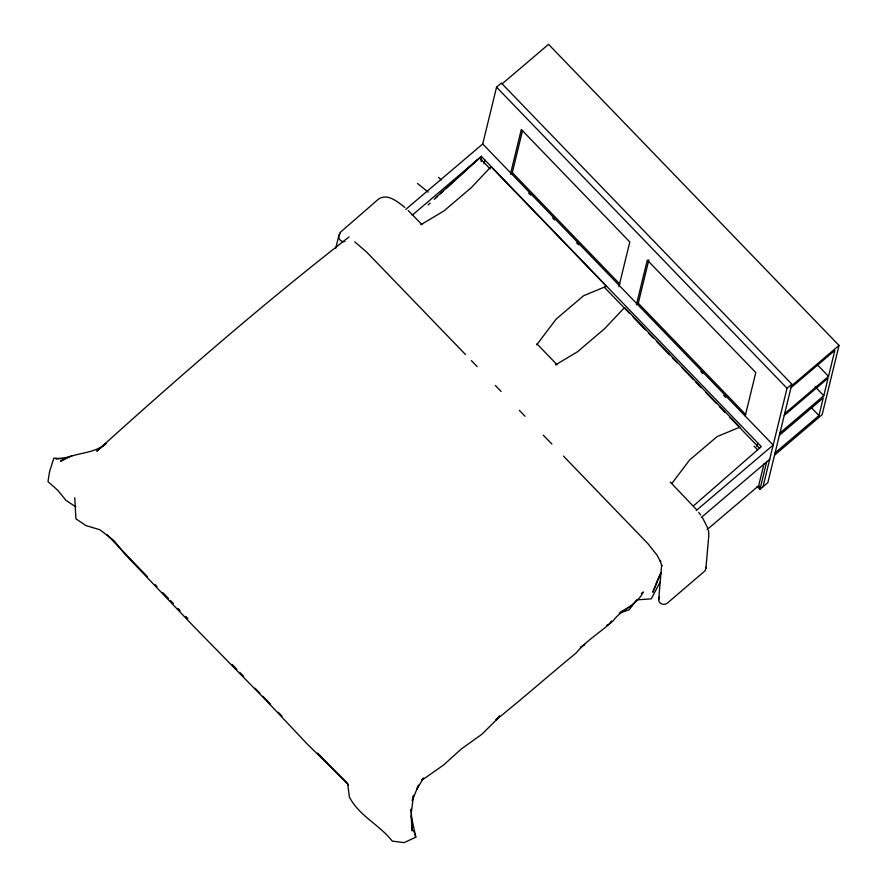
<?xml version="1.0" encoding="UTF-8"?>
<svg xmlns="http://www.w3.org/2000/svg" width="887" height="887" viewBox="0 0 887 887"><rect width="100%" height="100%" fill="white"/><g stroke="black" fill="none" stroke-linecap="round" stroke-linejoin="round"><path stroke-width="1.33" d="M481.231 161.634L481.353 156.389L412.233 215.186M411.124 811.394L411.18 808.977L412.222 830.886L411.124 816.339M708.469 530.426L708.857 534.75L705.908 568.434L705.065 570.807L667.368 603.093C664.396 605.899 658.442 603.925 658.697 599.545L661.658 564.886L661.757 566.072L660.283 560.994L660.66 561.826L656.968 555.062L647.798 543.52L563.411 456.04M411.191 813.712L413.542 795.351L412.2 800.562L418.542 785.139L416.557 789.652L423.177 778.686M340.397 233.148C336.35 236.275 340.176 242.872 344.899 241.497M658.697 599.545L659.529 597.184M335.729 248.36L338.923 235.277M482.617 144.404L496.565 87.17L501.377 83.068L791.847 384.182L767.832 482.672L759.971 489.358L757.077 486.375M483.947 163.74L484.856 160.015M618.904 286.656L629.803 241.963L521.312 129.502L510.424 174.196L512.298 172.599L522.543 130.533M745.213 415.936L755.791 372.562L647.299 260.102L636.411 304.795L638.274 303.199L648.852 259.824M756.91 446.704L757.82 442.979M706.983 529.727L758.651 485.777L763.984 463.901M759.971 489.358L766.667 461.861M763.02 486.763L787.024 388.273L791.847 384.182M775.094 452.88L818.967 415.571L823.247 397.986L779.385 435.295M779.939 433.022L823.801 395.713L828.092 378.128L784.23 415.438M784.662 413.664L828.525 376.354L834.844 350.42L790.982 387.73M501.987 83.966L548.554 44.35L839.024 345.453L822.149 414.661L774.539 455.164M657.356 580.298L652.843 592.261L661.148 572.747M657.932 579.045L660.261 574.066M660.205 581.905L651.291 598.847L636.622 599.878L629.127 609.857L619.226 613.15M611.509 620.989L609.258 623.993L606.819 625.268M536.713 344.81L556.116 319.12L583.613 295.726L606.431 286.268L491.054 166.656L471.352 187.612L443.855 210.995L420.837 224.744M671.803 483.548L689.598 459.998L717.095 436.615L739.902 427.146L624.526 307.545L604.834 328.489L577.337 351.884L555.462 364.934M339.909 232.649L378.616 199.021C387.719 192.989 397.875 201.981 404.827 207.458M499.592 715.787L495.944 719.934C523.097 698.136 549.142 675.151 576.04 653.065C586.684 640.214 601.053 631.877 613.205 620.756C621.665 609.07 636.655 605.511 643.319 591.973L641.323 593.558M499.503 716.84L481.719 734.414L461.584 748.772L443.445 765.126L421.935 780.183M421.702 779.817L423.631 777.91M435.683 197.801L477.616 159.571M428.111 204.919L430.162 203.045M434.253 199.32L437.335 196.515M440.407 193.721L443.478 190.916M446.549 188.122L481.353 156.389L761.323 446.616L693.634 505.734M349.101 236.929C262.064 304.696 178.586 377.186 96.805 451.173L106.218 443.356C93.412 454.887 74.497 451.671 60.593 461.218L72.18 455.552M405.791 209.399L482.716 143.96L773.187 445.063L696.262 510.502M791.415 385.956L839.024 345.453M701.295 517.465L769.728 459.255M580.63 647.477L584.655 644.383L580.375 647.532M620.335 612.03L632.276 605.544M411.025 815.02L415.803 837.14L404.15 842.65L392.22 841.087C379.448 824.699 359.512 816.206 349.467 797.236L347.549 783.265L307.545 744.359L266.51 700.819L194.763 627.508L124.801 554.009L113.78 540.438L99.854 529.727L85.95 525.57L75.916 518.828L74.752 497.685M56.147 459.156L69.308 456.949M62.977 458.679L53.852 458.113L49.605 471.463L47.976 481.63L57.943 490.456L65.904 500.301L75.838 506.932M354.733 241.829L366.83 252.252L465.608 354.645M417.467 183.454L428.233 192.146M438.466 177.389L441.416 179.983M408.22 210.541L421.846 224.533M816.982 364.391L828.525 376.354M815.153 386.743L823.801 395.713M811.272 407.599L818.967 415.571M496.565 87.17L787.024 388.273M512.298 172.599L619.825 284.062M638.274 303.199L745.801 414.661M528.663 193.1L530.581 195.096M552.668 217.98L554.586 219.976M576.672 242.861L578.59 244.856M700.73 371.476L702.648 373.46M723.77 395.358L725.688 397.354M480.588 158.984L490.178 168.929M604.291 287.222L629.227 313.078M633.063 317.047L645.525 329.975M648.408 332.958L653.198 337.925M657.034 341.905L669.508 354.822M672.379 357.805L677.18 362.772M681.97 367.75L693.479 379.68M695.397 381.665L701.151 387.63M705.941 392.597L716.496 403.541M719.368 406.512L725.122 412.477M729.923 417.455L759.649 448.268M754.05 446.139L757.553 449.764M758.651 485.777L760.403 487.584M536.968 343.868L557.114 364.757M670.317 482.107L696.605 509.715M471.363 360.61L477.117 366.575M495.334 385.457L501.088 391.422M519.305 410.315L525.06 416.28M543.276 435.162L551.914 444.11M106.994 534.739L147.397 576.617M155.092 584.588L157.01 586.584M162.787 592.56L168.552 598.548M170.481 600.543L173.42 603.482M178.176 608.515L180.094 610.511M185.871 616.498L187.844 618.439M232.039 664.352L236.84 669.341M239.723 672.324L243.626 676.271M255.112 688.279L259.924 693.268M262.807 696.262L270.557 704.189M278.196 712.206L282.099 716.153M317.635 753.085L348.469 784.951M698.723 512.376L700.708 515.059M702.504 517.731L707.87 528.353M413.73 830.786L415.803 837.14M705.797 567.203L705.908 568.434M481.353 156.389L481.475 160.403"/></g></svg>
